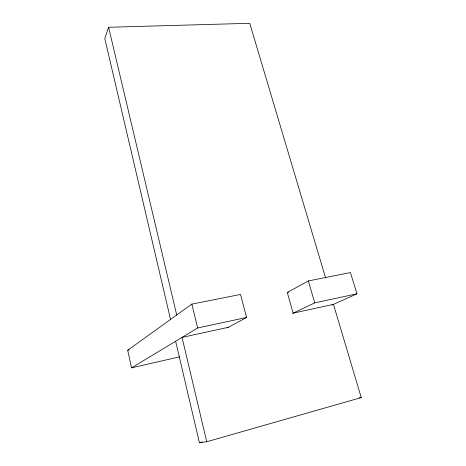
<?xml version="1.0" encoding="UTF-8"?>
<svg xmlns="http://www.w3.org/2000/svg" width="466" height="466" viewBox="0 0 466 466"><rect width="100%" height="100%" fill="white"/><g stroke="black" fill="none" stroke-linecap="round" stroke-linejoin="round"><path stroke-width="0.7" d="M325.612 277.992L249.741 23.3L108.59 27.267L104.768 38.428L170.544 319.443M179.626 356.828L131.511 367.872L127.719 350.234L191.846 304.129L240.532 294.436L246.596 317.48L227.105 327.965M131.511 367.872L197.654 327.971L246.596 317.48M287.475 292.363L308.352 280.94L350.426 272.563L356.973 293.813L331.891 305.073M292.665 313.385L314.731 302.871L356.973 293.813M175.647 341.246L199.396 442.7L202.192 441.902M199.396 442.7L206.753 441.756L361.232 397.585L333.464 304.368L293.126 313.164L287.295 292.462L288.71 292.176M228.352 327.295L182.037 337.396L206.753 441.756M127.719 350.234L129.134 349.925M359.21 397.97L361.232 397.585M308.352 280.94L314.731 302.871M191.846 304.129L197.654 327.971M108.59 27.267L176.73 314.999"/></g></svg>
